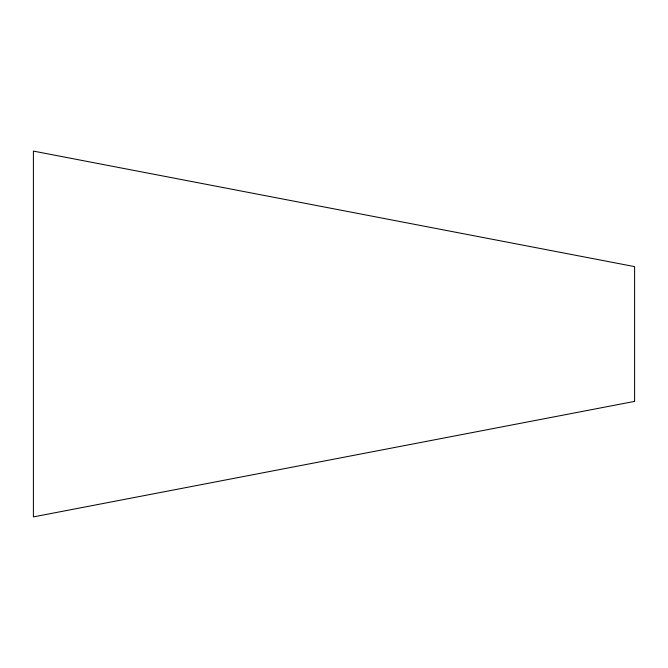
<?xml version="1.0" encoding="UTF-8"?>
<svg xmlns="http://www.w3.org/2000/svg" width="668" height="668" viewBox="0 0 668 668"><rect width="100%" height="100%" fill="white"/><g stroke="black" fill="none" stroke-linecap="round" stroke-linejoin="round"><path stroke-width="1" d="M634.6 401.384L33.4 516.898L33.4 151.102L634.6 266.615L634.6 401.384"/></g></svg>
